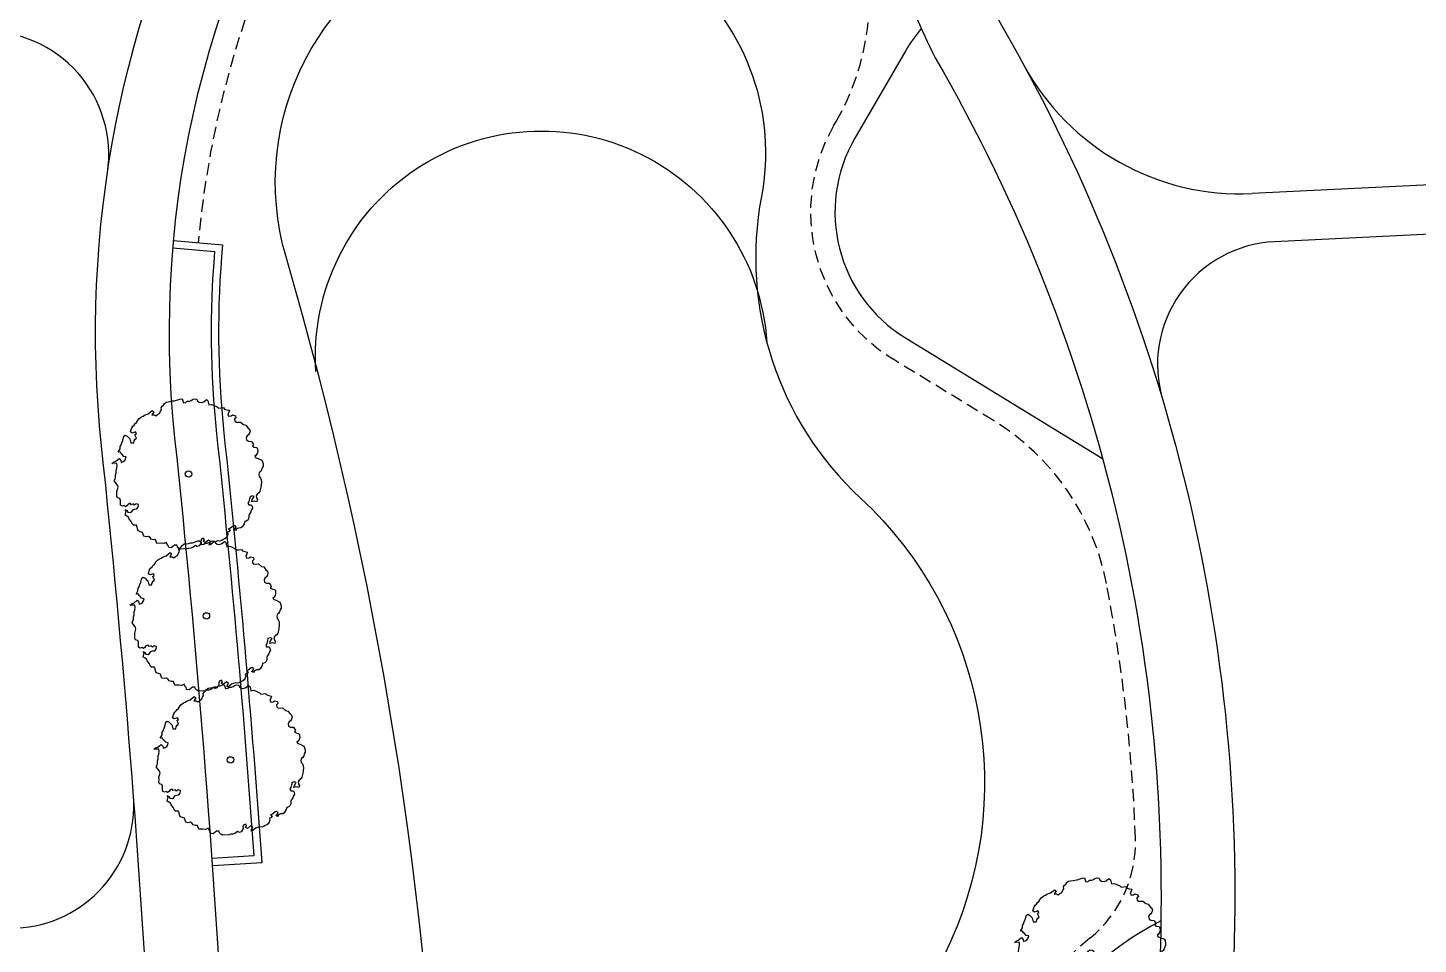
# Model space of a CAD drawing. Extents: x 309418 to 1212698, y 3438380 to 6877191.
# Drawn here: x 606403.9 to 606460.4, y 3439120.9 to 3439158.2 of the extents above; entities that cross this region are included whole.
import ezdxf

# ---------------------------------------------------------------- set-up
doc = ezdxf.new("R2010")
doc.units = 0
doc.header["$MEASUREMENT"] = 0
doc.linetypes.add('DASHED', pattern=[0.75, 0.5, -0.25])
for name, color, linetype in [('Draft _ Lines', 20, 'Continuous'), ('DRAFT LINES', 32, 'Continuous'), ('LA-FLOWERING-TREE', 221, 'Continuous')]:
    doc.layers.add(name, color=color, linetype=linetype)
picture_1 = doc.add_image_def('image3.jpg', size_in_pixel=(7142, 4284))

# ---------------------------------------------------------------- blocks, each defined once
blk = doc.blocks.new('FTR-6')
blk.add_lwpolyline([(-2.443, -1.827), (-2.433, -1.751), (-2.405, -1.678), (-2.469, -1.618), (-2.646, -1.595), (-2.707, -1.511), (-2.662, -1.44), (-2.652, -1.364), (-2.624, -1.291), (-2.727, -1.252), (-2.788, -1.167), (-2.916, -1.048), (-2.888, -0.975), (-2.843, -0.904), (-2.907, -0.844), (-2.951, -0.762), (-2.941, -0.686), (-2.949, -0.608), (-3.03, -0.546), (-3.073, -0.464), (-3.046, -0.391), (-3.001, -0.32), (-3.044, -0.237), (-3.07, -0.157), (-3.06, -0.081), (-2.997, -0.013), (-2.97, 0.061), (-3.048, 0.148), (-3.056, 0.226), (-3.011, 0.297), (-2.992, 0.448), (-2.964, 0.521), (-2.972, 0.599), (-2.998, 0.679), (-2.843, 0.762), (-2.834, 0.837), (-2.808, 0.757), (-2.836, 0.684), (-2.775, 0.599), (-2.704, 0.59), (-2.613, 0.604), (-2.546, 0.57), (-2.481, 0.51), (-2.39, 0.524), (-2.31, 0.59), (-2.353, 0.673), (-2.441, 0.684), (-2.431, 0.76), (-2.516, 0.796), (-2.506, 0.872), (-2.591, 0.909), (-2.665, 0.893), (-2.736, 0.902), (-2.744, 0.98), (-2.811, 1.014), (-2.836, 1.094), (-2.774, 1.163), (-2.693, 1.229), (-2.666, 1.303), (-2.709, 1.385), (-2.682, 1.458), (-2.601, 1.525), (-2.539, 1.594), (-2.385, 1.676), (-2.34, 1.747), (-2.31, 1.974), (-2.237, 1.99), (-2.16, 2.031), (-2.097, 2.1), (-2.02, 2.142), (-1.939, 2.208), (-1.862, 2.249), (-1.782, 2.316), (-1.719, 2.385), (-1.798, 2.472), (-1.862, 2.531), (-1.774, 2.52), (-1.689, 2.483), (-1.512, 2.46), (-1.525, 2.36), (-1.57, 2.289), (-1.486, 2.252), (-1.415, 2.243), (-1.341, 2.259), (-1.264, 2.3), (-1.325, 2.385), (-1.315, 2.461), (-1.323, 2.538), (-1.296, 2.612), (-1.36, 2.671), (-1.212, 2.703), (-1.132, 2.77), (-1.058, 2.786), (-0.981, 2.827), (-0.886, 2.866), (-0.732, 2.949), (-0.662, 2.94), (-0.636, 2.86), (-0.646, 2.784), (-0.638, 2.706), (-0.728, 2.564), (-0.65, 2.477), (-0.573, 2.518), (-0.499, 2.534), (-0.428, 2.525), (-0.373, 2.672), (-0.303, 2.663), (-0.275, 2.736), (-0.41, 2.805), (-0.418, 2.883), (-0.264, 2.965), (-0.19, 2.981), (-0.119, 2.972), (-0.046, 2.988), (0.025, 2.979), (0.099, 2.995), (0.19, 3.009), (0.331, 2.991), (0.399, 2.957), (0.469, 2.948), (0.604, 2.879), (0.815, 2.852), (0.823, 2.774), (0.676, 2.742), (0.74, 2.682), (0.765, 2.602), (0.853, 2.591), (0.938, 2.554), (1.033, 2.593), (1.107, 2.609), (1.152, 2.68), (1.226, 2.696), (1.296, 2.687), (1.37, 2.703), (1.458, 2.692), (1.522, 2.632), (1.604, 2.57), (1.671, 2.536), (1.735, 2.477), (1.937, 2.374), (2.001, 2.314), (1.974, 2.241), (1.929, 2.17), (2.01, 2.108), (2.081, 2.099), (2.145, 2.039), (2.212, 2.005), (2.283, 1.996), (2.35, 1.962), (2.411, 1.877), (2.383, 1.804), (2.391, 1.726), (2.452, 1.641), (2.537, 1.604), (2.678, 1.586), (2.686, 1.508), (2.596, 1.366), (2.678, 1.304), (2.721, 1.222), (2.772, 1.062), (2.78, 0.984), (2.844, 0.924), (2.925, 0.862), (2.916, 0.787), (2.959, 0.704), (3.019, 0.62), (2.942, 0.578), (2.869, 0.562), (2.82, 0.466), (2.902, 0.404), (2.973, 0.395), (3.03, 0.285), (2.985, 0.214), (2.914, 0.223), (2.852, 0.155), (2.86, 0.077), (2.988, -0.042), (3.003, -0.198), (3.047, -0.281), (3.027, -0.432), (3.035, -0.51), (2.99, -0.581), (2.913, -0.622), (2.839, -0.638), (2.769, -0.629), (2.695, -0.645), (2.629, -0.739), (2.654, -0.819), (2.733, -0.906), (2.723, -0.982), (2.696, -1.055), (2.622, -1.071), (2.647, -1.151), (2.708, -1.236), (2.681, -1.31), (2.618, -1.378), (2.541, -1.42), (2.467, -1.436), (2.397, -1.427), (2.387, -1.502), (2.43, -1.585), (2.481, -1.745), (2.454, -1.818), (2.409, -1.889), (2.346, -1.958), (2.272, -1.974), (2.195, -2.015), (2.121, -2.032), (2.051, -2.022), (1.974, -2.064), (1.929, -2.135), (1.919, -2.21), (1.891, -2.284), (1.829, -2.353), (1.668, -2.486), (1.514, -2.568), (1.44, -2.584), (1.352, -2.573), (1.278, -2.589), (1.233, -2.66), (1.206, -2.733), (1.129, -2.775), (1.086, -2.692), (0.986, -2.628), (1.063, -2.587), (1.211, -2.555), (1.168, -2.472), (1.083, -2.436), (1.006, -2.477), (0.908, -2.541), (0.834, -2.557), (0.807, -2.631), (0.871, -2.69), (0.861, -2.766), (0.816, -2.837), (0.742, -2.853), (0.665, -2.894), (0.517, -2.926), (0.437, -2.993), (0.36, -3.034), (0.29, -3.025), (0.205, -2.988), (0.128, -3.03), (-0.02, -3.062), (-0.091, -3.053), (-0.155, -2.993), (-0.24, -2.957), (-0.313, -2.973), (-0.339, -2.893), (-0.268, -2.902), (-0.194, -2.886), (-0.185, -2.81), (-0.252, -2.776), (-0.393, -2.757), (-0.46, -2.723), (-0.453, -2.801), (-0.526, -2.817), (-0.594, -2.783), (-0.639, -2.854), (-0.716, -2.895), (-0.79, -2.911), (-0.86, -2.902), (-0.927, -2.868), (-0.998, -2.859), (-1.065, -2.824), (-1.126, -2.74), (-1.211, -2.703), (-1.278, -2.669), (-1.419, -2.651), (-1.487, -2.616), (-1.41, -2.575), (-1.336, -2.559), (-1.358, -2.454), (-1.517, -2.433), (-1.542, -2.353), (-1.468, -2.337), (-1.441, -2.263), (-1.508, -2.229), (-1.582, -2.245), (-1.645, -2.314), (-1.792, -2.346), (-1.86, -2.312), (-1.885, -2.232), (-2.026, -2.213), (-2.094, -2.179), (-2.158, -2.12), (-2.225, -2.085), (-2.417, -1.907), (-2.431, -1.879)], close=True)
blk.add_circle((0, 0), 0.13)

msp = doc.modelspace()

# ---------------------------------------------------------------- linework, layer by layer
at = {"layer": 'Draft _ Lines', "color": 114, "linetype": 'DASHED', "true_color": 0x139b48}
msp.add_lwpolyline([(606451.08261, 3439073.19744, -0.01619314), (606450.7906, 3439074.62875, -0.02522005), (606448.68919, 3439092.28843, 0.15964606), (606445.18441, 3439100.94667, -0.4202804), (606447.10245, 3439121.1865, 0.23559985), (606448.95311, 3439125.24903, 0.03901299), (606447.77615, 3439135.59329, 0.21062265), (606443.17828, 3439142.22176), (606439.0859, 3439144.72611, -0.40734652), (606436.68478, 3439154.20934), (606436.78555, 3439154.38304, 0.20261211), (606437.76269, 3439162.10638, -0.01615031), (606437.27017, 3439164.10457, 0.66438774), (606417.34888, 3439167.90658, 0.12446584), (606410.84491, 3439149.45415)], format="xyb", dxfattribs=at)
at = {"layer": 'DRAFT LINES', "color": 4}
msp.add_lwpolyline([(606414.42231, 3439148.87783, -0.40134182), (606421.30327, 3439162.13066, -0.57477724), (606433.74808, 3439151.33062, 0.2578383), (606437.77459, 3439139.07316, -0.33196142), (606441.17719, 3439120.48452, 0.25221008), (606442.12222, 3439092.80428, -0.19112315), (606446.63554, 3439063.05257, -0.99551036), (606417.0459, 3439069.75146, 0.12630795)], format="xyb", close=True, dxfattribs=at)
at = {"layer": 'LA-FLOWERING-TREE'}
for points in [[(606405.93758, 3439048.91114, -0.16357359), (606408.1184, 3439082.81007, 0.0974011), (606409.60898, 3439090.38364, 0.026476), (606406.92422, 3439141.18496, -0.15025322), (606411.86219, 3439166.51417, 0.19802132), (606413.98898, 3439184.90734)], [(606443.0742, 3439181.55272, 0.2256738), (606443.24496, 3439158.74907, -0.1495596), (606452.8548, 3439118.4405, 0.44761297), (606458.09377, 3439113.1325), (606480.37664, 3439114.24292)], [(606408.43632, 3439051.29407, -0.15511116), (606410.89481, 3439081.67361, 0.0974011), (606412.60898, 3439090.38321, 0.026476), (606409.90747, 3439141.50158, -0.17481696), (606416.51601, 3439168.46006, -0.66438774), (606438.24834, 3439164.31241, 0.0632462), (606440.81036, 3439156.96918)], [(606440.24845, 3439158.16067, 0.04569838), (606439.6152, 3439157.26799), (606437.54977, 3439153.70756, 0.40734652), (606439.60788, 3439145.57908), (606447.62121, 3439140.67527)], [(606440.81036, 3439156.96918, -0.15193074), (606449.79585, 3439117.70031, 0.06144611), (606451.77638, 3439074.79682, 0.12878145), (606456.28089, 3439064.84448, -0.19247616), (606460.73844, 3439050.47882, -0.01046572), (606459.86858, 3439041.84055)], [(606415.63625, 3439144.21463, -1.00000753), (606433.96743, 3439145.40067, -0.93232086)], [(606409.84906, 3439149.54524), (606411.84075, 3439149.36305, 0.04927887), (606411.8963, 3439141.71267, -0.0090229), (606413.43144, 3439124.25182), (606411.43984, 3439124.12112)], [(606409.82174, 3439149.24648), (606411.51581, 3439149.09152, 0.04736146), (606411.59797, 3439141.681, -0.00886774), (606413.11111, 3439124.53144), (606411.42019, 3439124.42048)], [(606449.98726, 3439121.88251, 0.59100683), (606449.36968, 3439098.71186, -8.07314736)]]:
    msp.add_lwpolyline(points, format="xyb", dxfattribs=at)
for points in [[(606478.21631, 3439152.64966), (606453.69843, 3439151.44947)], [(606480.23027, 3439150.74585), (606454.60621, 3439149.49151)]]:
    msp.add_lwpolyline(points, dxfattribs=at)
for centre, radius, start, end in [((606402.21493, 3439153.03939), 5, 351.510066, 91.694557), ((606453.2095, 3439161.43751), 10, 208.487632, 272.80249), ((606454.85068, 3439144.49749), 5, 92.80249, 196.558258), ((606403.23438, 3439126.58847), 5, 272.852852, 4.356777)]:
    msp.add_arc(centre, radius, start, end, dxfattribs=at)

# ---------------------------------------------------------------- block references
at = {"layer": 'LA-FLOWERING-TREE', "rotation": 45.77054702215741}
for p in [(606410.45599, 3439140.05182), (606411.18567, 3439134.28364), (606412.16429, 3439128.42967), (606447.14298, 3439120.58149)]:
    msp.add_blockref('FTR-6', p, dxfattribs=at)

# ---------------------------------------------------------------- pictures from other files: only their frames are drawn
at = {"layer": 'LA-FLOWERING-TREE'}
image = msp.add_image(picture_1, insert=(606209.84417, 3438978.84791, 24.98381), size_in_units=(467.97699, 280.70756), rotation=0.8380648, dxfattribs=dict(at, fade=91))
image.dxf.flags = 7

doc.saveas('drawing.dxf')
